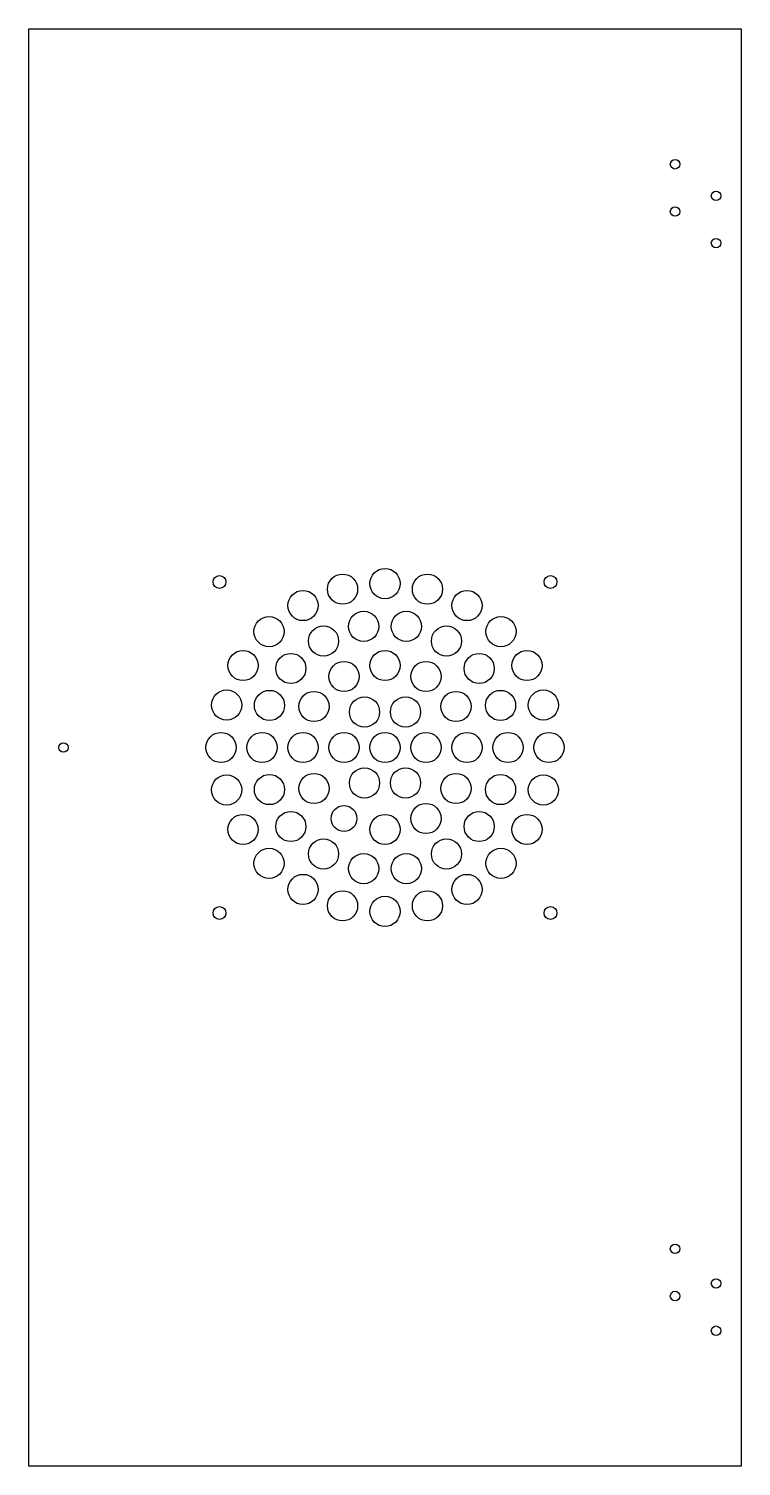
# Model space of a CAD drawing. Header units: millimetres. Extents: x -113 to 113, y 0 to 456.
import ezdxf

# ---------------------------------------------------------------- set-up
doc = ezdxf.new("R2010")
doc.units = ezdxf.units.MM
doc.layers.get('0').update_dxf_attribs({"linetype": 'CONTINUOUS'})

msp = doc.modelspace()

# ---------------------------------------------------------------- linework, layer by layer
msp.add_lwpolyline([(-113, 0), (-113, 456), (113, 456), (113, 0)], close=True)
for centre, radius in [((92, 413), 1.5), ((105, 403), 1.5), ((92, 398), 1.5), ((105, 388), 1.5), ((-13.46, 278.23), 4.79), ((0, 280), 4.79), ((13.46, 278.23), 4.79), ((-52.5, 280.5), 2.05), ((52.5, 280.5), 2.05), ((-26, 273.03), 4.79), ((26, 273.03), 4.79), ((-36.77, 264.77), 4.79), ((-6.77, 266.41), 4.79), ((6.77, 266.41), 4.79), ((36.77, 264.77), 4.79), ((-19.5, 261.77), 4.79), ((19.5, 261.77), 4.79), ((-45.03, 254), 4.79), ((-29.88, 253.07), 4.79), ((0, 254), 4.79), ((29.88, 253.07), 4.79), ((45.03, 254), 4.79), ((-13, 250.52), 4.79), ((13, 250.52), 4.79), ((-50.23, 241.46), 4.79), ((50.23, 241.46), 4.79), ((-36.65, 241.34), 4.79), ((-22.52, 241), 4.79), ((-6.5, 239.26), 4.79), ((6.5, 239.26), 4.79), ((22.52, 241), 4.79), ((36.65, 241.34), 4.79), ((-52, 228), 4.79), ((-39, 228), 4.79), ((-26, 228), 4.79), ((-13, 228), 4.79), ((0, 228), 4.79), ((13, 228), 4.79), ((26, 228), 4.79), ((39, 228), 4.79), ((52, 228), 4.79), ((-102, 228), 1.5), ((-50.23, 214.54), 4.79), ((-36.65, 214.66), 4.79), ((-22.52, 215), 4.79), ((-6.5, 216.74), 4.79), ((6.5, 216.74), 4.79), ((22.52, 215), 4.79), ((36.65, 214.66), 4.79), ((50.23, 214.54), 4.79), ((13, 205.48), 4.79), ((-45.03, 202), 4.79), ((-29.88, 202.93), 4.79), ((-13, 205.48), 4.09), ((0, 202), 4.79), ((29.88, 202.93), 4.79), ((45.03, 202), 4.79), ((-19.5, 194.23), 4.79), ((19.5, 194.23), 4.79), ((-36.77, 191.23), 4.79), ((-6.77, 189.59), 4.79), ((6.77, 189.59), 4.79), ((36.77, 191.23), 4.79), ((-26, 182.97), 4.79), ((26, 182.97), 4.79), ((-13.46, 177.77), 4.79), ((13.46, 177.77), 4.79), ((0, 176), 4.79), ((-52.5, 175.5), 2.05), ((52.5, 175.5), 2.05), ((92, 69), 1.5), ((105, 58), 1.5), ((92, 54), 1.5), ((105, 43), 1.5)]:
    msp.add_circle(centre, radius)

doc.saveas('drawing.dxf')
